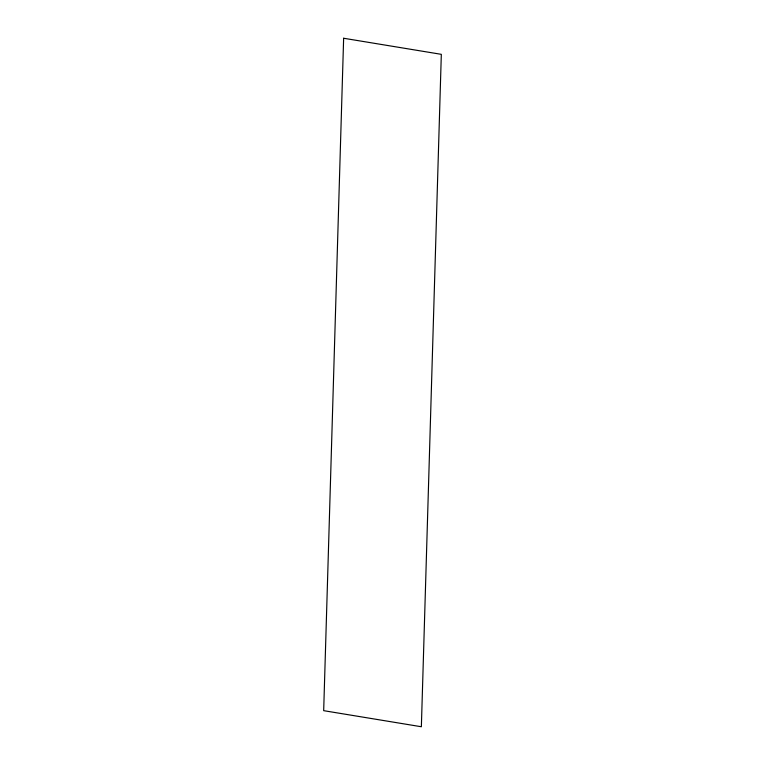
<?xml version="1.0" encoding="UTF-8"?>
<svg xmlns="http://www.w3.org/2000/svg" width="765" height="765" viewBox="0 0 765 765"><rect width="100%" height="100%" fill="white"/><g stroke="black" fill="none" stroke-linecap="round" stroke-linejoin="round"><path stroke-width="1.15" d="M343.638 38.25L323.681 710.666L421.362 726.75L441.319 54.334L343.638 38.25"/></g></svg>
